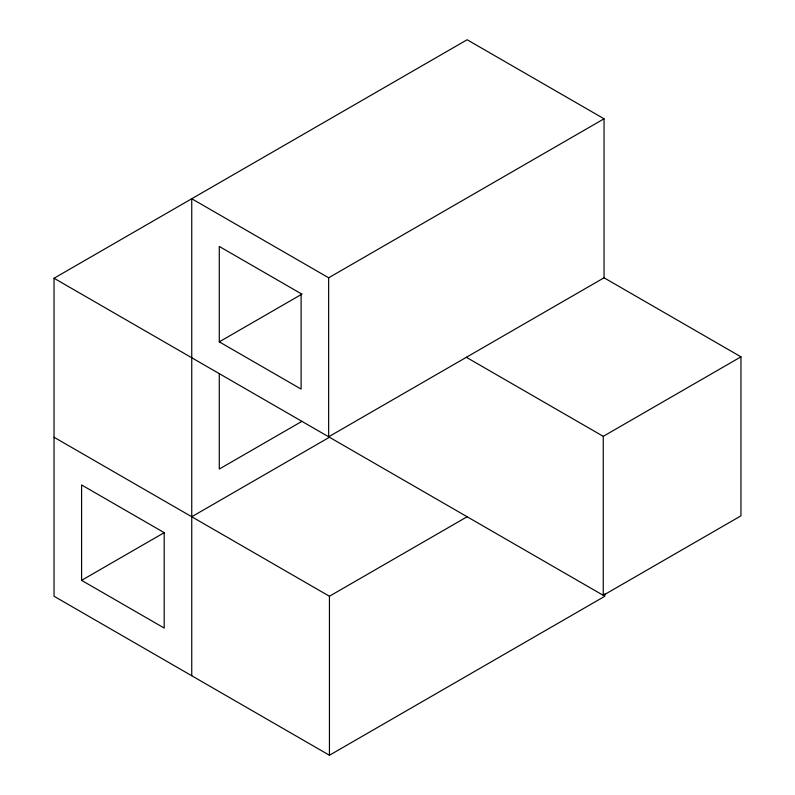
<?xml version="1.0" encoding="UTF-8"?>
<svg xmlns="http://www.w3.org/2000/svg" width="795" height="795" viewBox="0 0 795 795"><rect width="100%" height="100%" fill="white"/><g stroke="black" fill="none" stroke-linecap="round" stroke-linejoin="round"><path stroke-width="1.19" d="M54.04 278.25L467.142 39.75L604.051 118.793L604.051 277.793L328.653 436.793L54.04 278.25L54.04 596.25L329.438 755.25L604.836 596.25L604.836 593.785M191.744 675.75L191.744 198.75L328.653 277.793L604.051 118.793M219.281 341.85L301.116 389.093L301.116 293.693L219.281 246.45L219.281 341.85L302.12 294.021M301.901 421.35L219.281 469.05L219.281 373.65M81.587 580.35L164.197 628.05L164.197 532.65L81.587 484.95L81.587 580.35L164.416 532.531M191.744 516.75L329.438 437.25L603.256 595.336L740.96 515.836L740.96 356.836L604.051 277.793M466.347 357.293L603.256 436.336L740.96 356.836M54.04 437.25L329.438 596.25L467.142 516.75M603.256 436.336L603.256 595.336M329.438 596.25L329.438 755.25M328.653 277.793L328.653 436.793"/></g></svg>
